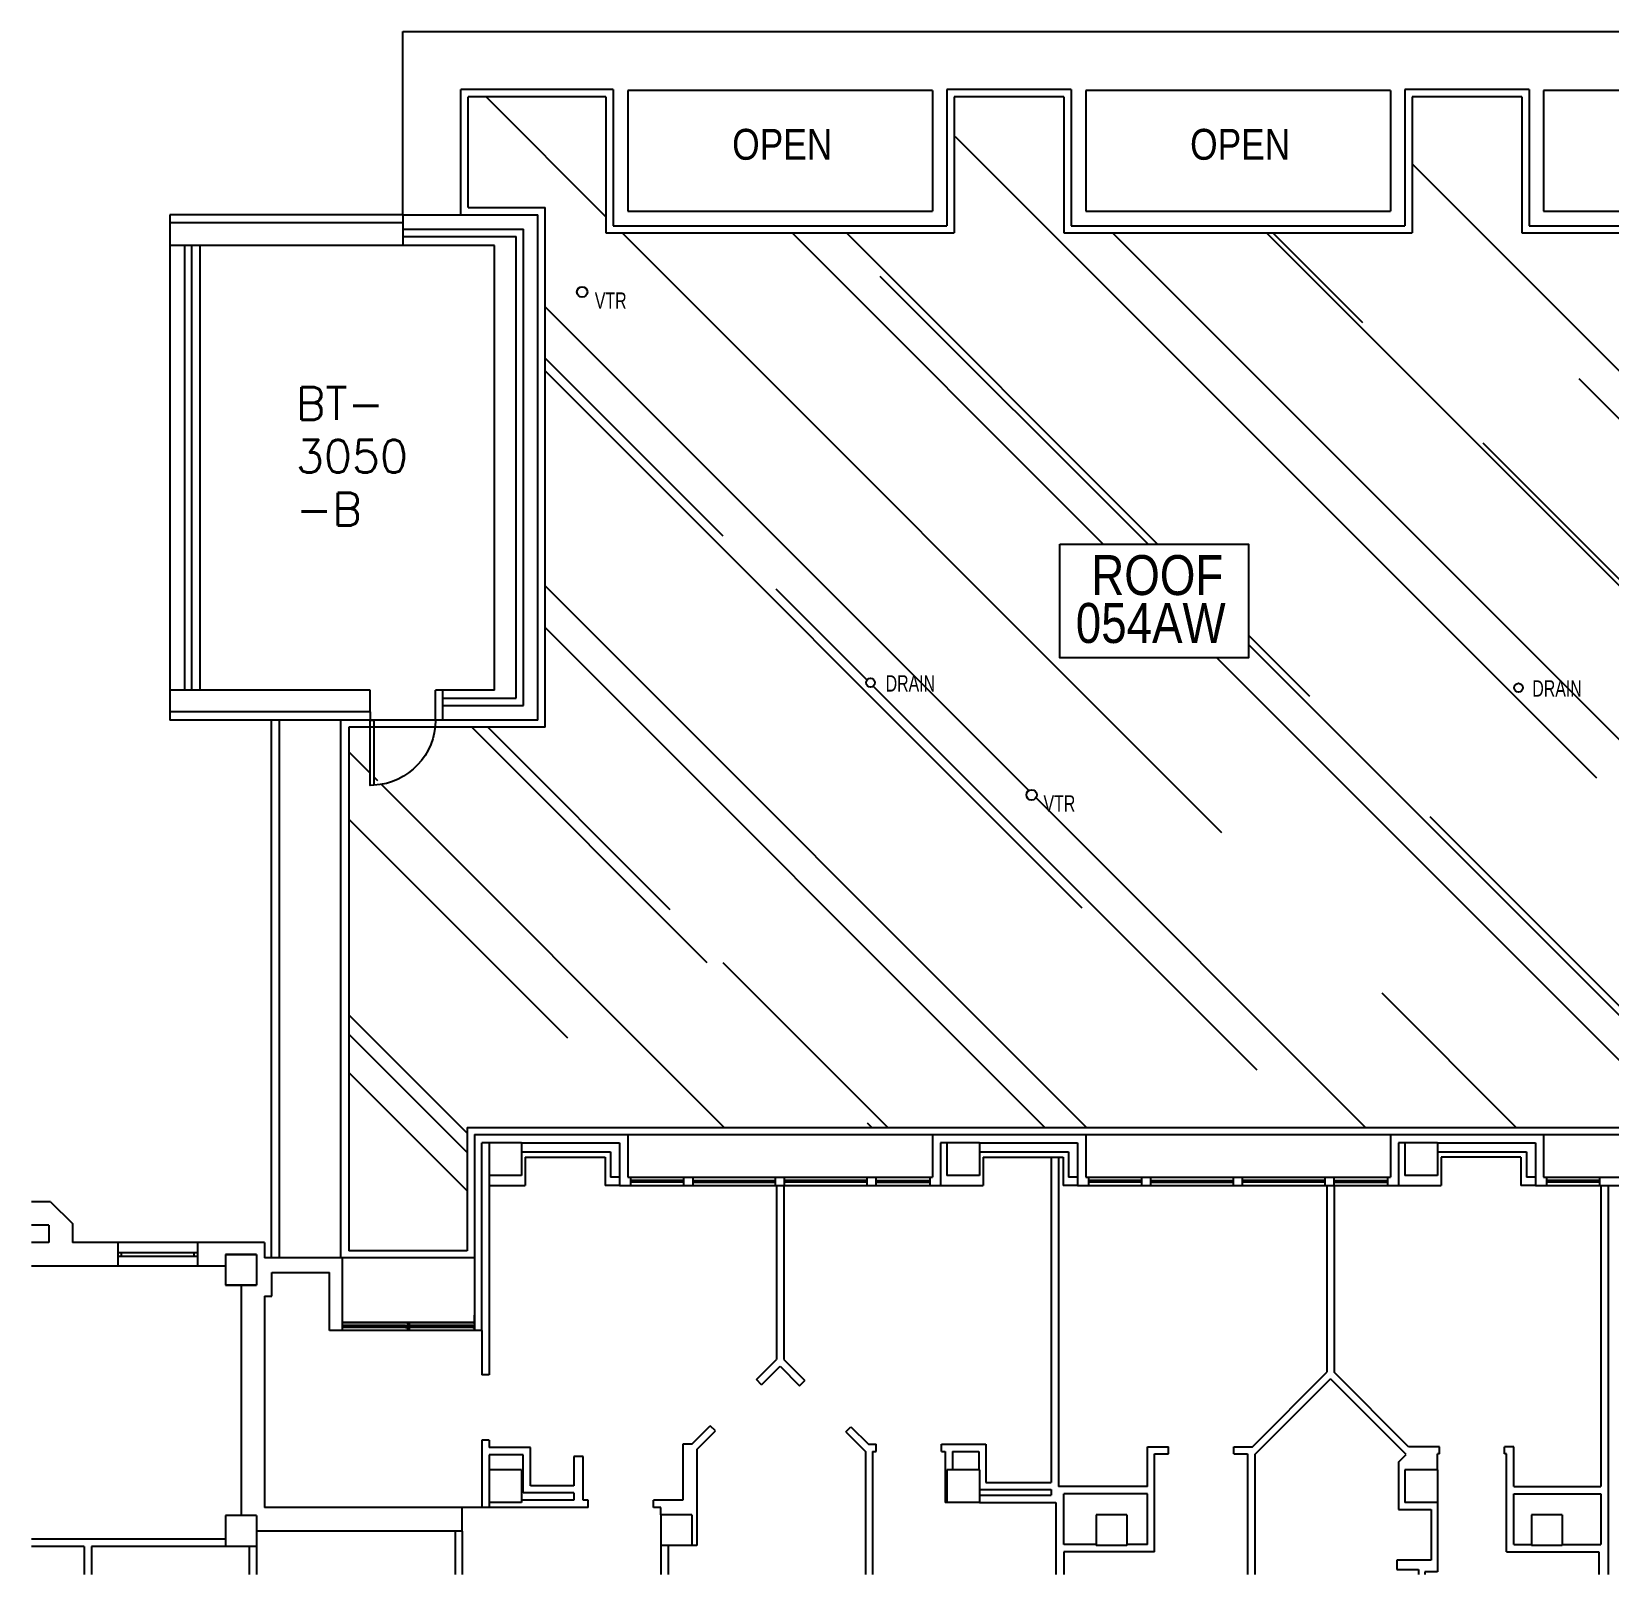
# Model space of a CAD drawing. Extents: x 2912 to 7121, y 18087 to 19938.
# Drawn here: x 2912 to 3782, y 19087 to 19938 of the extents above; entities that cross this region are included whole.
import ezdxf
from ezdxf.enums import TextEntityAlignment as Align

# ---------------------------------------------------------------- set-up
doc = ezdxf.new("R2010")
doc.units = 0
doc.header["$MEASUREMENT"] = 0
for name, color, linetype in [('ARROOMNO', 4, 'CONTINUOUS'), ('ARWALL', 7, 'CONTINUOUS'), ('COL', 14, 'CONTINUOUS'), ('EXDOOR', 8, 'CONTINUOUS'), ('EXROOF', 9, 'CONTINUOUS'), ('EXROOF_TEXT', 134, 'CONTINUOUS'), ('EXWALL', 8, 'CONTINUOUS'), ('EXWINDOW', 8, 'CONTINUOUS'), ('TXT', 4, 'CONTINUOUS')]:
    doc.layers.add(name, color=color, linetype=linetype)
doc.styles.add('ARIAL_NARROW', font='ARIALN.TTF', dxfattribs={"height": 17})
doc.styles.add('ROMANS', font='romans.shx', dxfattribs={"height": 18})

msp = doc.modelspace()

# ---------------------------------------------------------------- hatches: boundary and pattern name
at = {"layer": 'EXROOF'}
h = msp.add_hatch(dxfattribs=at)
h.set_pattern_fill('AR-RROOF', color=256, scale=125, angle=135, style=0)
h.paths.add_polyline_path([(3918.22, 19826.71), (3733.97, 19826.71), (3733.97, 19901.71), (3673.47, 19901.71), (3673.47, 19826.71), (3481.47, 19826.71), (3481.47, 19901.71), (3420.97, 19901.71), (3420.97, 19826.71), (3228.97, 19826.71), (3228.97, 19901.71), (3152.97, 19901.71), (3152.97, 19840.71), (3195.47, 19840.71), (3195.47, 19554.21), (3087.22, 19554.21), (3087.22, 19273.71), (3152.47, 19273.71), (3152.47, 19333.71), (3909.97, 19333.71), (3909.97, 19586.21), (3918.22, 19586.21)])
edge = h.paths.add_edge_path(flags=16)
edge.add_arc((3215.84, 19794.16), 2.87, 0, 360)
h.paths.add_polyline_path([(3479.22, 19655.17), (3583.22, 19655.17), (3583.22, 19592.54), (3479.22, 19592.54)], flags=16)
edge = h.paths.add_edge_path(flags=16)
edge.add_arc((3374.84, 19578.82), 2.4, 0, 360)
edge = h.paths.add_edge_path(flags=16)
edge.add_arc((3463.67, 19516.96), 2.87, 0, 360)
edge = h.paths.add_edge_path(flags=16)
edge.add_arc((3804.95, 19540.58), 2.87, 0, 360)
edge = h.paths.add_edge_path(flags=16)
edge.add_arc((3732.13, 19576.05), 2.4, 0, 360)
edge = h.paths.add_edge_path(flags=16)
edge.add_arc((3881.95, 19413.36), 2.87, 0, 360)
edge = h.paths.add_edge_path(flags=17)
edge.add_arc((3098.97, 19558.21), 36, -86.82017, 0, ccw=False)
edge.add_line((3100.97, 19522.26), (3098.97, 19522.21))
edge.add_line((3098.97, 19522.21), (3098.97, 19558.21))
edge.add_line((3098.97, 19558.21), (3100.97, 19558.21))
edge.add_line((3100.97, 19558.21), (3100.97, 19522.26))
h.paths.add_polyline_path([(3220.56, 19782.66), (3239.95, 19782.66), (3239.95, 19796.16), (3220.56, 19796.16)], flags=24)
h.paths.add_polyline_path([(3380.93, 19571.65), (3408.59, 19571.65), (3408.59, 19585.15), (3380.93, 19585.15)], flags=24)
h.paths.add_polyline_path([(3467.97, 19505.46), (3487.37, 19505.46), (3487.37, 19518.96), (3467.97, 19518.96)], flags=24)
h.paths.add_polyline_path([(3804.65, 19543.48), (3824.04, 19543.48), (3824.04, 19556.98), (3804.65, 19556.98)], flags=24)
h.paths.add_polyline_path([(3737.49, 19568.87), (3765.15, 19568.87), (3765.15, 19582.37), (3737.49, 19582.37)], flags=24)
h.paths.add_polyline_path([(3880.1, 19414.13), (3905.22, 19414.13), (3905.22, 19427.63), (3880.1, 19427.63)], flags=24)

# ---------------------------------------------------------------- linework, layer by layer
at = {"layer": 'ARWALL', "linetype": 'BYBLOCK'}
for p, q in [((3044.47, 19261.71), (3044.47, 19558.21)), ((3048.97, 19261.71), (3048.97, 19558.21)), ((3082.72, 19261.71), (3082.72, 19558.21)), ((3087.22, 19554.21), (3087.22, 19265.71)), ((3152.47, 19333.71), (3152.47, 19265.71)), ((3156.47, 19329.71), (3156.47, 19230.21)), ((3156.47, 19329.71), (3156.47, 19230.21)), ((3160.47, 19221.71), (3160.47, 19325.21)), ((3474.47, 19317.21), (3474.47, 19138.04)), ((3478.47, 19317.21), (3478.47, 19135.7)), ((3164.47, 19307.21), (3164.47, 19234.21)), ((3164.47, 19301.71), (3164.47, 19221.71)), ((3322.97, 19301.71), (3322.97, 19205.71)), ((3326.97, 19301.71), (3326.97, 19205.71)), ((3626.47, 19301.71), (3626.47, 19198.71)), ((3630.47, 19301.71), (3630.47, 19198.71)), ((3777.47, 19301.71), (3777.47, 19135.7)), ((3781.47, 19301.71), (3781.47, 19087.27)), ((2922.72, 19292.71), (2912.22, 19292.71)), ((2922.72, 19292.71), (2934.72, 19280.71)), ((2921.72, 19279.71), (2912.22, 19279.71)), ((2921.72, 19279.71), (2921.72, 19270.21)), ((2934.72, 19280.71), (2934.72, 19270.21)), ((2921.72, 19270.21), (2912.22, 19270.21)), ((3040.72, 19270.21), (2934.72, 19270.21)), ((3040.72, 19270.21), (2934.72, 19270.21)), ((3040.72, 19270.21), (3040.72, 19261.71)), ((3040.72, 19270.21), (3040.72, 19261.71)), ((3040.72, 19270.21), (3040.72, 19261.71)), ((3156.47, 19269.71), (3156.47, 19226.21)), ((3156.47, 19261.71), (3040.72, 19261.71)), ((3156.47, 19261.71), (3040.72, 19261.71)), ((3152.47, 19265.71), (3087.22, 19265.71)), ((3019.22, 19257.21), (2912.22, 19257.21)), ((3044.72, 19240.71), (3044.72, 19253.71)), ((3044.72, 19253.71), (3076.47, 19253.71)), ((3076.47, 19221.71), (3076.47, 19253.71)), ((3076.47, 19221.71), (3076.47, 19253.71)), ((3027.72, 19246.71), (3027.72, 19243.71)), ((3027.72, 19243.71), (3027.72, 19119.71)), ((3040.72, 19240.71), (3040.72, 19124.21)), ((3040.72, 19240.71), (3044.72, 19240.71)), ((3083.47, 19226.21), (3156.47, 19226.21)), ((3156.47, 19226.21), (3083.47, 19226.21)), ((3156.47, 19226.21), (3156.47, 19226.21)), ((3160.47, 19221.71), (3076.47, 19221.71)), ((3160.47, 19221.71), (3160.47, 19197.21)), ((3164.47, 19221.71), (3164.47, 19197.21)), ((3311.95, 19194.69), (3322.97, 19205.71)), ((3314.78, 19191.86), (3324.97, 19202.05)), ((3324.97, 19202.05), (3335.75, 19191.27)), ((3326.97, 19205.71), (3338.58, 19194.1)), ((3585.46, 19157.7), (3626.47, 19198.71)), ((3671.48, 19157.7), (3630.47, 19198.71)), ((3164.47, 19197.21), (3160.47, 19197.21)), ((3314.78, 19191.86), (3311.95, 19194.69)), ((3335.75, 19191.27), (3338.58, 19194.1)), ((3586.75, 19153.33), (3628.47, 19195.05)), ((3670.19, 19153.33), (3628.47, 19195.05)), ((3276.3, 19159.04), (3286.49, 19169.23)), ((3279.13, 19156.21), (3289.32, 19166.4)), ((3289.32, 19166.4), (3286.49, 19169.23)), ((3361.2, 19165.82), (3364.03, 19168.64)), ((3361.2, 19165.82), (3371.98, 19155.04)), ((3364.03, 19168.64), (3373.64, 19159.04)), ((3160.47, 19161.21), (3160.47, 19124.21)), ((3164.47, 19161.21), (3160.47, 19161.21)), ((3164.47, 19161.21), (3164.47, 19157.21)), ((3187.3, 19157.21), (3164.47, 19157.21)), ((3187.3, 19136.21), (3187.3, 19157.21)), ((3271.3, 19159.04), (3271.3, 19128.21)), ((3276.3, 19159.04), (3271.3, 19159.04)), ((3279.13, 19156.21), (3279.13, 19103.21)), ((3373.64, 19159.04), (3377.98, 19159.04)), ((3377.98, 19155.04), (3377.98, 19159.04)), ((3413.98, 19159.04), (3438.47, 19159.04)), ((3413.98, 19155.04), (3413.98, 19159.04)), ((3438.47, 19159.04), (3438.47, 19138.04)), ((3527.46, 19157.7), (3539.1, 19157.7)), ((3527.46, 19135.7), (3527.46, 19157.7)), ((3539.1, 19153.7), (3539.1, 19157.7)), ((3575.1, 19157.7), (3585.46, 19157.7)), ((3575.1, 19153.7), (3575.1, 19157.7)), ((3688.47, 19157.7), (3671.48, 19157.7)), ((3688.47, 19153.7), (3688.47, 19157.7)), ((3724.47, 19153.7), (3724.47, 19157.7)), ((3729.48, 19157.7), (3724.47, 19157.7)), ((3729.48, 19135.7), (3729.48, 19157.7)), ((3164.47, 19153.21), (3164.47, 19144.96)), ((3183.3, 19153.21), (3164.47, 19153.21)), ((3183.3, 19132.21), (3183.3, 19153.21)), ((3211.3, 19152.21), (3211.3, 19136.21)), ((3216.3, 19152.21), (3211.3, 19152.21)), ((3216.3, 19128.21), (3216.3, 19152.21)), ((3371.98, 19155.04), (3371.98, 19087.27)), ((3375.98, 19155.04), (3375.98, 19087.27)), ((3375.98, 19155.04), (3377.98, 19155.04)), ((3413.98, 19155.04), (3415.98, 19155.04)), ((3415.98, 19155.04), (3415.98, 19126.96)), ((3419.98, 19155.04), (3434.47, 19155.04)), ((3419.98, 19155.04), (3419.98, 19144.96)), ((3434.47, 19155.04), (3434.47, 19144.96)), ((3531.46, 19153.7), (3539.1, 19153.7)), ((3531.46, 19099.7), (3531.46, 19153.7)), ((3575.1, 19153.7), (3582.75, 19153.7)), ((3582.75, 19153.7), (3582.75, 19087.27)), ((3586.75, 19153.33), (3586.75, 19087.27)), ((3665.95, 19149.09), (3670.19, 19153.33)), ((3665.95, 19149.09), (3665.95, 19123.09)), ((3688.47, 19153.7), (3687.47, 19153.7)), ((3687.47, 19144.96), (3687.47, 19153.7)), ((3725.48, 19153.7), (3724.47, 19153.7)), ((3725.48, 19099.7), (3725.48, 19153.7)), ((3438.47, 19138.04), (3474.47, 19138.04)), ((3211.3, 19132.21), (3183.3, 19132.21)), ((3211.3, 19136.21), (3187.3, 19136.21)), ((3211.3, 19132.21), (3211.3, 19128.21)), ((3434.97, 19134.04), (3474.47, 19134.04)), ((3434.97, 19130.96), (3474.47, 19130.96)), ((3474.47, 19134.04), (3474.47, 19130.96)), ((3527.46, 19135.7), (3478.47, 19135.7)), ((3481.46, 19103.7), (3481.46, 19131.7)), ((3527.46, 19131.7), (3481.46, 19131.7)), ((3527.46, 19103.7), (3527.46, 19131.7)), ((3729.48, 19135.7), (3777.47, 19135.7)), ((3729.48, 19103.7), (3729.48, 19131.7)), ((3729.48, 19131.7), (3777.47, 19131.7)), ((3777.47, 19131.7), (3777.47, 19103.7)), ((3149.72, 19124.21), (3040.72, 19124.21)), ((3149.72, 19111.21), (3149.72, 19124.21)), ((3219.22, 19124.21), (3149.72, 19124.21)), ((3164.47, 19126.96), (3164.47, 19124.21)), ((3211.3, 19128.21), (3182.47, 19128.21)), ((3219.22, 19128.21), (3216.3, 19128.21)), ((3219.22, 19124.21), (3219.22, 19128.21)), ((3255.22, 19124.21), (3255.22, 19128.21)), ((3271.3, 19128.21), (3255.22, 19128.21)), ((3259.22, 19124.21), (3255.22, 19124.21)), ((3259.22, 19120.21), (3259.22, 19124.21)), ((3416.97, 19126.96), (3415.98, 19126.96)), ((3434.97, 19126.96), (3476.98, 19126.96)), ((3476.98, 19126.96), (3476.98, 19087.27)), ((3665.95, 19123.09), (3683.95, 19123.09)), ((3683.95, 19123.09), (3683.95, 19095.09)), ((3687.47, 19126.96), (3687.47, 19088.7)), ((3019.22, 19106.71), (2912.22, 19106.71)), ((3149.72, 19111.21), (3036.22, 19111.21)), ((3145.72, 19111.21), (3145.72, 19087.27)), ((3149.72, 19111.21), (3149.72, 19087.27)), ((3259.22, 19103.21), (3259.22, 19087.27)), ((3263.22, 19103.21), (3263.22, 19087.27)), ((3279.13, 19103.21), (3264.13, 19103.21)), ((3499.22, 19103.7), (3481.46, 19103.7)), ((3527.46, 19103.7), (3516.22, 19103.7)), ((3729.48, 19103.7), (3739.22, 19103.7)), ((3756.22, 19103.7), (3777.47, 19103.7)), ((2941.22, 19102.71), (2912.22, 19102.71)), ((2941.22, 19102.71), (2941.22, 19087.27)), ((3019.22, 19102.71), (2945.22, 19102.71)), ((2945.22, 19102.71), (2945.22, 19087.27)), ((3032.22, 19102.71), (3032.22, 19087.27)), ((3036.22, 19102.71), (3036.22, 19087.27)), ((3481.46, 19099.7), (3481.46, 19087.27)), ((3531.46, 19099.7), (3481.46, 19099.7)), ((3664.95, 19095.09), (3664.95, 19090.09)), ((3683.95, 19095.09), (3664.95, 19095.09)), ((3725.48, 19099.7), (3776.48, 19099.7)), ((3776.48, 19099.7), (3776.48, 19087.27)), ((3664.95, 19090.09), (3676.95, 19090.09)), ((3676.95, 19090.09), (3676.95, 19087.27)), ((3680.47, 19088.7), (3680.47, 19087.27)), ((3687.47, 19088.7), (3680.47, 19088.7))]:
    msp.add_line(p, q, dxfattribs=at)
at = {"layer": 'COL'}
for p, q in [((3164.47, 19325.21), (3164.47, 19307.21)), ((3182.47, 19325.21), (3164.47, 19325.21)), ((3182.47, 19325.21), (3182.47, 19307.21)), ((3416.97, 19325.21), (3416.97, 19307.21)), ((3434.97, 19325.21), (3416.97, 19325.21)), ((3434.97, 19325.21), (3434.97, 19307.21)), ((3669.47, 19325.21), (3669.47, 19307.21)), ((3687.47, 19325.21), (3669.47, 19325.21)), ((3687.47, 19325.21), (3687.47, 19307.21)), ((3182.47, 19307.21), (3164.47, 19307.21)), ((3434.97, 19307.21), (3416.97, 19307.21)), ((3687.47, 19307.21), (3669.47, 19307.21)), ((3019.22, 19263.71), (3036.22, 19263.71)), ((3019.22, 19263.71), (3019.22, 19246.71)), ((3019.22, 19263.71), (3036.22, 19263.71)), ((3019.22, 19263.71), (3019.22, 19246.71)), ((3019.22, 19263.71), (3019.22, 19246.71)), ((3036.22, 19263.71), (3019.22, 19263.71)), ((3036.22, 19263.71), (3036.22, 19246.71)), ((3036.22, 19263.71), (3036.22, 19246.71)), ((3036.22, 19263.71), (3036.22, 19246.71)), ((3019.22, 19246.71), (3036.22, 19246.71)), ((3019.22, 19246.71), (3036.22, 19246.71)), ((3036.22, 19246.71), (3019.22, 19246.71)), ((3164.47, 19144.96), (3164.47, 19126.96)), ((3182.47, 19144.96), (3164.47, 19144.96)), ((3182.47, 19144.96), (3182.47, 19126.96)), ((3416.97, 19144.96), (3416.97, 19126.96)), ((3434.97, 19144.96), (3416.97, 19144.96)), ((3434.97, 19144.96), (3434.97, 19126.96)), ((3669.47, 19144.96), (3669.47, 19126.96)), ((3687.47, 19144.96), (3669.47, 19144.96)), ((3687.47, 19144.96), (3687.47, 19126.96)), ((3182.47, 19126.96), (3164.47, 19126.96)), ((3434.97, 19126.96), (3416.97, 19126.96)), ((3687.47, 19126.96), (3669.47, 19126.96)), ((3019.22, 19119.71), (3019.22, 19102.71)), ((3036.22, 19119.71), (3019.22, 19119.71)), ((3036.22, 19119.71), (3036.22, 19102.71)), ((3259.22, 19120.21), (3259.22, 19103.21)), ((3276.22, 19120.21), (3259.22, 19120.21)), ((3276.22, 19120.21), (3276.22, 19103.21)), ((3499.22, 19120.21), (3499.22, 19103.21)), ((3516.22, 19120.21), (3499.22, 19120.21)), ((3516.22, 19120.21), (3516.22, 19103.21)), ((3739.22, 19120.21), (3739.22, 19103.21)), ((3756.22, 19120.21), (3739.22, 19120.21)), ((3756.22, 19120.21), (3756.22, 19103.21)), ((3276.22, 19103.21), (3259.22, 19103.21)), ((3516.22, 19103.21), (3499.22, 19103.21)), ((3756.22, 19103.21), (3739.22, 19103.21)), ((3036.22, 19102.71), (3019.22, 19102.71))]:
    msp.add_line(p, q, dxfattribs=at)
at = {"layer": 'EXDOOR', "flags": 128}
msp.add_lwpolyline([(3134.97, 19558.21, -0.39805), (3100.97, 19522.26), (3098.97, 19522.21), (3098.97, 19558.21), (3100.97, 19558.21), (3100.97, 19522.26)], format="xyb", dxfattribs=at)
at = {"layer": 'EXROOF', "linetype": 'BYBLOCK'}
for centre, radius in [((3215.84, 19794.16), 2.87), ((3374.84, 19578.82), 2.4), ((3732.13, 19576.05), 2.4), ((3463.67, 19516.96), 2.87)]:
    msp.add_circle(centre, radius, dxfattribs=at)
at = {"layer": 'EXROOF_TEXT'}
msp.add_lwpolyline([(3479.22, 19655.17), (3583.22, 19655.17), (3583.22, 19592.54), (3479.22, 19592.54)], close=True, dxfattribs=at)
at = {"layer": 'EXWALL'}
for p, q in [((3116.97, 19937.71), (6916.47, 19937.71)), ((3116.97, 19836.71), (3116.97, 19937.71)), ((3148.97, 19836.71), (3148.97, 19905.71)), ((3232.97, 19905.71), (3148.97, 19905.71)), ((3232.97, 19905.71), (3232.97, 19830.71)), ((3240.97, 19905.21), (3240.97, 19838.71)), ((3408.97, 19905.21), (3240.97, 19905.21)), ((3408.97, 19905.21), (3408.97, 19838.71)), ((3416.97, 19905.71), (3416.97, 19830.71)), ((3485.47, 19905.71), (3416.97, 19905.71)), ((3485.47, 19905.71), (3485.47, 19830.71)), ((3493.47, 19905.21), (3493.47, 19838.71)), ((3661.47, 19905.21), (3493.47, 19905.21)), ((3661.47, 19905.21), (3661.47, 19838.71)), ((3669.47, 19905.71), (3669.47, 19830.71)), ((3737.97, 19905.71), (3669.47, 19905.71)), ((3737.97, 19905.71), (3737.97, 19830.71)), ((3745.97, 19905.21), (3745.97, 19838.71)), ((3913.97, 19905.21), (3745.97, 19905.21)), ((3152.97, 19840.71), (3152.97, 19901.71)), ((3228.97, 19901.71), (3152.97, 19901.71)), ((3228.97, 19901.71), (3228.97, 19826.71)), ((3420.97, 19901.71), (3420.97, 19826.71)), ((3481.47, 19901.71), (3420.97, 19901.71)), ((3481.47, 19901.71), (3481.47, 19826.71)), ((3673.47, 19901.71), (3673.47, 19826.71)), ((3733.97, 19901.71), (3673.47, 19901.71)), ((3733.97, 19901.71), (3733.97, 19826.71)), ((3116.97, 19836.71), (2988.47, 19836.71)), ((2988.47, 19836.71), (2988.47, 19558.21)), ((3116.97, 19836.71), (3116.97, 19819.71)), ((3116.97, 19836.71), (3148.97, 19836.71)), ((3148.97, 19836.71), (3191.47, 19836.71)), ((3152.97, 19840.71), (3195.47, 19840.71)), ((3191.47, 19558.21), (3191.47, 19836.71)), ((3195.47, 19554.21), (3195.47, 19840.71)), ((3240.97, 19838.71), (3408.97, 19838.71)), ((3493.47, 19838.71), (3661.47, 19838.71)), ((3745.97, 19838.71), (3913.97, 19838.71)), ((3116.97, 19832.21), (2988.47, 19832.21)), ((3116.97, 19828.71), (3183.47, 19828.71)), ((3116.97, 19824.71), (3179.47, 19824.71)), ((3179.47, 19819.71), (3179.47, 19824.71)), ((3183.47, 19566.21), (3183.47, 19828.71)), ((3228.97, 19826.71), (3420.97, 19826.71)), ((3232.97, 19830.71), (3416.97, 19830.71)), ((3481.47, 19826.71), (3673.47, 19826.71)), ((3485.47, 19830.71), (3669.47, 19830.71)), ((3733.97, 19826.71), (3925.97, 19826.71)), ((3737.97, 19830.71), (3921.97, 19830.71)), ((3167.47, 19819.71), (2988.47, 19819.71)), ((2996.47, 19819.71), (2996.47, 19574.71)), ((3000.47, 19819.71), (3000.47, 19574.71)), ((3004.97, 19819.71), (3004.97, 19574.71)), ((3167.47, 19574.71), (3167.47, 19819.71)), ((3179.47, 19570.21), (3179.47, 19819.71)), ((3060.97, 19574.71), (2988.47, 19574.71)), ((3098.97, 19574.71), (3060.97, 19574.71)), ((3098.97, 19562.71), (3098.97, 19574.71)), ((3167.47, 19574.71), (3134.97, 19574.71)), ((3134.97, 19558.21), (3134.97, 19574.71)), ((3138.97, 19558.21), (3138.97, 19574.71)), ((3138.97, 19570.21), (3179.47, 19570.21)), ((3138.97, 19566.21), (3183.47, 19566.21)), ((3098.97, 19562.71), (2988.47, 19562.71)), ((3098.97, 19558.21), (2988.47, 19558.21)), ((3044.47, 19261.71), (3044.47, 19558.21)), ((3048.97, 19261.71), (3048.97, 19558.21)), ((3082.72, 19261.71), (3082.72, 19558.21)), ((3191.47, 19558.21), (3087.22, 19558.21)), ((3098.97, 19562.71), (3098.97, 19558.21)), ((3179.47, 19558.21), (3138.97, 19558.21)), ((3087.22, 19554.21), (3087.22, 19265.71)), ((3195.47, 19554.21), (3087.22, 19554.21)), ((3152.47, 19333.71), (3152.47, 19265.71)), ((3152.47, 19333.71), (3909.97, 19333.71)), ((3152.47, 19333.71), (3909.97, 19333.71)), ((3156.47, 19333.71), (3913.97, 19333.71)), ((3156.47, 19333.71), (3913.97, 19333.71)), ((3156.47, 19329.71), (3156.47, 19230.21)), ((3156.47, 19329.71), (3913.97, 19329.71)), ((3156.47, 19329.71), (3240.97, 19329.71)), ((3156.47, 19329.71), (3156.47, 19230.21)), ((3156.47, 19329.71), (3913.97, 19329.71)), ((3156.47, 19329.71), (3240.97, 19329.71)), ((3160.47, 19329.71), (3917.97, 19329.71)), ((3160.47, 19329.71), (3917.97, 19329.71)), ((3240.97, 19329.71), (3240.97, 19306.21)), ((3240.97, 19329.71), (3240.97, 19306.21)), ((3408.97, 19329.71), (3493.47, 19329.71)), ((3408.97, 19329.71), (3408.97, 19306.21)), ((3408.97, 19329.71), (3493.47, 19329.71)), ((3408.97, 19329.71), (3408.97, 19306.21)), ((3493.47, 19329.71), (3493.47, 19306.21)), ((3493.47, 19329.71), (3493.47, 19306.21)), ((3661.47, 19329.71), (3745.97, 19329.71)), ((3661.47, 19329.71), (3661.47, 19306.21)), ((3661.47, 19329.71), (3745.97, 19329.71)), ((3661.47, 19329.71), (3661.47, 19306.21)), ((3745.97, 19329.71), (3745.97, 19306.21)), ((3745.97, 19329.71), (3745.97, 19306.21)), ((3160.47, 19221.71), (3160.47, 19325.21)), ((3164.47, 19325.21), (3160.47, 19325.21)), ((3164.47, 19325.21), (3160.47, 19325.21)), ((3182.47, 19325.21), (3236.47, 19325.21)), ((3182.47, 19325.21), (3236.47, 19325.21)), ((3236.47, 19325.21), (3236.47, 19301.71)), ((3236.47, 19325.21), (3236.47, 19301.71)), ((3416.97, 19325.21), (3413.47, 19325.21)), ((3413.47, 19325.21), (3413.47, 19301.71)), ((3416.97, 19325.21), (3413.47, 19325.21)), ((3413.47, 19325.21), (3413.47, 19301.71)), ((3434.97, 19325.21), (3488.97, 19325.21)), ((3434.97, 19325.21), (3488.97, 19325.21)), ((3488.97, 19325.21), (3488.97, 19301.71)), ((3488.97, 19325.21), (3488.97, 19301.71)), ((3669.47, 19325.21), (3665.97, 19325.21)), ((3665.97, 19325.21), (3665.97, 19301.71)), ((3669.47, 19325.21), (3665.97, 19325.21)), ((3665.97, 19325.21), (3665.97, 19301.71)), ((3687.47, 19325.21), (3741.47, 19325.21)), ((3687.47, 19325.21), (3741.47, 19325.21)), ((3741.47, 19325.21), (3741.47, 19301.71)), ((3741.47, 19325.21), (3741.47, 19301.71)), ((3182.47, 19320.21), (3231.47, 19320.21)), ((3184.47, 19317.21), (3228.47, 19317.21)), ((3184.47, 19317.21), (3184.47, 19301.71)), ((3228.47, 19317.21), (3228.47, 19301.71)), ((3231.47, 19320.21), (3231.47, 19306.21)), ((3434.97, 19320.21), (3483.97, 19320.21)), ((3436.97, 19317.21), (3480.97, 19317.21)), ((3436.97, 19317.21), (3436.97, 19301.71)), ((3480.97, 19317.21), (3480.97, 19301.71)), ((3483.97, 19320.21), (3483.97, 19306.21)), ((3687.47, 19320.21), (3736.47, 19320.21)), ((3733.47, 19317.21), (3689.47, 19317.21)), ((3689.47, 19317.21), (3689.47, 19301.71)), ((3733.47, 19317.21), (3733.47, 19301.71)), ((3736.47, 19320.21), (3736.47, 19306.21)), ((3164.47, 19307.21), (3164.47, 19234.21)), ((3236.47, 19306.21), (3231.47, 19306.21)), ((3240.97, 19306.21), (3408.97, 19306.21)), ((3240.97, 19306.21), (3408.97, 19306.21)), ((3488.97, 19306.21), (3483.97, 19306.21)), ((3493.47, 19306.21), (3661.47, 19306.21)), ((3493.47, 19306.21), (3661.47, 19306.21)), ((3741.47, 19306.21), (3736.47, 19306.21)), ((3745.97, 19306.21), (3913.97, 19306.21)), ((3745.97, 19306.21), (3913.97, 19306.21)), ((3164.47, 19301.71), (3184.47, 19301.71)), ((3236.47, 19301.71), (3228.47, 19301.71)), ((3236.47, 19301.71), (3413.47, 19301.71)), ((3236.47, 19301.71), (3413.47, 19301.71)), ((3413.47, 19301.71), (3436.97, 19301.71)), ((3488.97, 19301.71), (3480.97, 19301.71)), ((3488.97, 19301.71), (3665.97, 19301.71)), ((3488.97, 19301.71), (3665.97, 19301.71)), ((3665.97, 19301.71), (3689.47, 19301.71)), ((3741.47, 19301.71), (3733.47, 19301.71)), ((3741.47, 19301.71), (3941.97, 19301.71)), ((3741.47, 19301.71), (3941.97, 19301.71)), ((2922.72, 19292.71), (2912.22, 19292.71)), ((2922.72, 19292.71), (2934.72, 19280.71)), ((2921.72, 19279.71), (2912.22, 19279.71)), ((2921.72, 19279.71), (2921.72, 19270.21)), ((2934.72, 19280.71), (2934.72, 19270.21)), ((2921.72, 19270.21), (2912.22, 19270.21)), ((3040.72, 19270.21), (2934.72, 19270.21)), ((3040.72, 19270.21), (2934.72, 19270.21)), ((3040.72, 19270.21), (3040.72, 19261.71)), ((3040.72, 19270.21), (3040.72, 19261.71)), ((3040.72, 19270.21), (3040.72, 19261.71)), ((3156.47, 19269.71), (3156.47, 19226.21)), ((3152.47, 19265.71), (3087.22, 19265.71)), ((3019.22, 19257.21), (2912.22, 19257.21)), ((3044.72, 19240.71), (3044.72, 19253.71)), ((3044.72, 19253.71), (3076.47, 19253.71)), ((3076.47, 19221.71), (3076.47, 19253.71)), ((3076.47, 19221.71), (3076.47, 19253.71)), ((3027.72, 19246.71), (3027.72, 19243.71)), ((3027.72, 19243.71), (3027.72, 19119.71)), ((3040.72, 19240.71), (3040.72, 19124.21)), ((3040.72, 19240.71), (3044.72, 19240.71)), ((3083.47, 19226.21), (3156.47, 19226.21)), ((3156.47, 19226.21), (3083.47, 19226.21)), ((3156.47, 19226.21), (3156.47, 19226.21)), ((3160.47, 19221.71), (3076.47, 19221.71)), ((3149.72, 19124.21), (3040.72, 19124.21)), ((3149.72, 19111.21), (3149.72, 19124.21)), ((3149.72, 19111.21), (3036.22, 19111.21))]:
    msp.add_line(p, q, dxfattribs=at)
at = {"layer": 'EXWALL', "linetype": 'CONTINUOUS'}
msp.add_line((3156.47, 19261.71), (3040.72, 19261.71), dxfattribs=at)
msp.add_line((3156.47, 19261.71), (3040.72, 19261.71), dxfattribs=at)
at = {"layer": 'EXWINDOW'}
for p, q in [((3242.47, 19306.21), (3242.47, 19301.71)), ((3243.47, 19304.46), (3242.47, 19304.46)), ((3243.47, 19303.46), (3242.47, 19303.46)), ((3243.47, 19304.46), (3243.47, 19303.46)), ((3270.97, 19304.46), (3243.47, 19304.46)), ((3270.97, 19303.46), (3243.47, 19303.46)), ((3270.97, 19303.46), (3270.97, 19304.46)), ((3271.97, 19304.46), (3270.97, 19304.46)), ((3271.97, 19303.46), (3270.97, 19303.46)), ((3271.97, 19301.71), (3271.97, 19306.21)), ((3276.97, 19301.71), (3276.97, 19306.21)), ((3276.97, 19304.46), (3277.97, 19304.46)), ((3276.97, 19303.46), (3277.97, 19303.46)), ((3277.97, 19304.46), (3321.47, 19304.46)), ((3277.97, 19303.46), (3277.97, 19304.46)), ((3277.97, 19303.46), (3321.47, 19303.46)), ((3321.47, 19303.46), (3321.47, 19304.46)), ((3321.47, 19304.46), (3322.47, 19304.46)), ((3321.47, 19303.46), (3322.47, 19303.46)), ((3322.47, 19301.71), (3322.47, 19306.21)), ((3327.47, 19301.71), (3327.47, 19306.21)), ((3328.47, 19304.46), (3327.47, 19304.46)), ((3328.47, 19303.46), (3327.47, 19303.46)), ((3328.47, 19303.46), (3328.47, 19304.46)), ((3371.97, 19304.46), (3328.47, 19304.46)), ((3371.97, 19303.46), (3328.47, 19303.46)), ((3371.97, 19303.46), (3371.97, 19304.46)), ((3372.97, 19304.46), (3371.97, 19304.46)), ((3372.97, 19303.46), (3371.97, 19303.46)), ((3372.97, 19301.71), (3372.97, 19306.21)), ((3377.97, 19301.71), (3377.97, 19306.21)), ((3377.97, 19304.46), (3378.97, 19304.46)), ((3377.97, 19303.46), (3378.97, 19303.46)), ((3378.97, 19304.46), (3406.47, 19304.46)), ((3378.97, 19303.46), (3378.97, 19304.46)), ((3378.97, 19303.46), (3406.47, 19303.46)), ((3406.47, 19304.46), (3406.47, 19303.46)), ((3406.47, 19304.46), (3407.47, 19304.46)), ((3406.47, 19303.46), (3407.47, 19303.46)), ((3407.47, 19306.21), (3407.47, 19301.71)), ((3494.97, 19306.21), (3494.97, 19301.71)), ((3495.97, 19304.46), (3494.97, 19304.46)), ((3495.97, 19303.46), (3494.97, 19303.46)), ((3495.97, 19304.46), (3495.97, 19303.46)), ((3523.47, 19304.46), (3495.97, 19304.46)), ((3523.47, 19303.46), (3495.97, 19303.46)), ((3523.47, 19303.46), (3523.47, 19304.46)), ((3524.47, 19304.46), (3523.47, 19304.46)), ((3524.47, 19303.46), (3523.47, 19303.46)), ((3524.47, 19301.71), (3524.47, 19306.21)), ((3529.47, 19301.71), (3529.47, 19306.21)), ((3529.47, 19304.46), (3530.47, 19304.46)), ((3529.47, 19303.46), (3530.47, 19303.46)), ((3530.47, 19304.46), (3573.97, 19304.46)), ((3530.47, 19303.46), (3530.47, 19304.46)), ((3530.47, 19303.46), (3573.97, 19303.46)), ((3573.97, 19303.46), (3573.97, 19304.46)), ((3573.97, 19304.46), (3574.97, 19304.46)), ((3573.97, 19303.46), (3574.97, 19303.46)), ((3574.97, 19301.71), (3574.97, 19306.21)), ((3579.97, 19301.71), (3579.97, 19306.21)), ((3580.97, 19304.46), (3579.97, 19304.46)), ((3580.97, 19303.46), (3579.97, 19303.46)), ((3624.47, 19304.46), (3580.97, 19304.46)), ((3580.97, 19303.46), (3580.97, 19304.46)), ((3624.47, 19303.46), (3580.97, 19303.46)), ((3624.47, 19303.46), (3624.47, 19304.46)), ((3625.47, 19304.46), (3624.47, 19304.46)), ((3625.47, 19303.46), (3624.47, 19303.46)), ((3625.47, 19301.71), (3625.47, 19306.21)), ((3630.47, 19301.71), (3630.47, 19306.21)), ((3630.47, 19304.46), (3631.47, 19304.46)), ((3630.47, 19303.46), (3631.47, 19303.46)), ((3631.47, 19303.46), (3631.47, 19304.46)), ((3631.47, 19304.46), (3658.97, 19304.46)), ((3631.47, 19303.46), (3658.97, 19303.46)), ((3658.97, 19304.46), (3658.97, 19303.46)), ((3658.97, 19304.46), (3659.97, 19304.46)), ((3658.97, 19303.46), (3659.97, 19303.46)), ((3659.97, 19306.21), (3659.97, 19301.71)), ((3747.47, 19306.21), (3747.47, 19301.71)), ((3748.47, 19304.46), (3747.47, 19304.46)), ((3748.47, 19303.46), (3747.47, 19303.46)), ((3775.97, 19304.46), (3748.47, 19304.46)), ((3748.47, 19304.46), (3748.47, 19303.46)), ((3775.97, 19303.46), (3748.47, 19303.46)), ((3775.97, 19303.46), (3775.97, 19304.46)), ((3776.97, 19304.46), (3775.97, 19304.46)), ((3776.97, 19303.46), (3775.97, 19303.46)), ((3776.97, 19301.71), (3776.97, 19306.21)), ((2959.72, 19270.21), (2959.72, 19257.21)), ((3003.72, 19270.21), (3003.72, 19257.21)), ((2959.72, 19264.71), (2961.72, 19264.71)), ((2959.72, 19262.71), (2961.72, 19262.71)), ((2961.72, 19264.71), (3001.72, 19264.71)), ((2961.72, 19264.71), (2961.72, 19262.71)), ((2961.72, 19262.71), (3001.72, 19262.71)), ((3001.72, 19264.71), (3001.72, 19262.71)), ((3001.72, 19264.71), (3003.72, 19264.71)), ((3001.72, 19262.71), (3003.72, 19262.71)), ((3083.47, 19261.71), (3083.47, 19221.71)), ((3083.47, 19261.71), (3083.47, 19226.21)), ((3083.47, 19226.21), (3083.47, 19221.71)), ((3119.47, 19226.21), (3119.47, 19221.71)), ((3120.47, 19226.21), (3120.47, 19221.71)), ((3156.47, 19221.71), (3156.47, 19230.21)), ((3156.47, 19226.21), (3156.47, 19221.71)), ((3084.47, 19224.46), (3083.47, 19224.46)), ((3084.47, 19223.46), (3083.47, 19223.46)), ((3118.47, 19224.46), (3084.47, 19224.46)), ((3084.47, 19224.46), (3084.47, 19223.46)), ((3118.47, 19223.46), (3084.47, 19223.46)), ((3118.47, 19224.46), (3118.47, 19223.46)), ((3118.47, 19224.46), (3119.47, 19224.46)), ((3118.47, 19223.46), (3119.47, 19223.46)), ((3121.47, 19224.46), (3120.47, 19224.46)), ((3121.47, 19223.46), (3120.47, 19223.46)), ((3155.47, 19224.46), (3121.47, 19224.46)), ((3121.47, 19224.46), (3121.47, 19223.46)), ((3155.47, 19223.46), (3121.47, 19223.46)), ((3155.47, 19224.46), (3156.47, 19224.46)), ((3155.47, 19224.46), (3155.47, 19223.46)), ((3155.47, 19223.46), (3156.47, 19223.46))]:
    msp.add_line(p, q, dxfattribs=at)

# ---------------------------------------------------------------- texts
at = {"layer": 'ARROOMNO', "style": 'ROMANS'}
for s, p in [('BT-', (3058.02, 19723.72)), ('3050', (3058.02, 19694.58)), ('-B', (3058.02, 19665.44))]:
    msp.add_text(s, height=18, dxfattribs=at).set_placement(p)
at = {"layer": 'EXROOF_TEXT', "style": 'ARIAL_NARROW'}
for s, p in [('ROOF', (3532.95, 19627.13)), ('054AW', (3529.33, 19600.71))]:
    msp.add_text(s, height=22, dxfattribs=at).set_placement(p, align=Align.CENTER)
at = {"layer": 'EXROOF_TEXT', "style": 'ARIAL_NARROW', "width": 0.85}
for tag, p in [('VTR', (3231.57, 19789.41)), ('DRAIN', (3396.8, 19578.4)), ('DRAIN', (3753.37, 19575.62)), ('VTR', (3478.98, 19512.21))]:
    msp.add_attdef(tag, text='VTR', height=9, dxfattribs=at).set_placement(p, align=Align.MIDDLE)
at = {"layer": 'TXT', "style": 'ARIAL_NARROW'}
for p in [(3298.55, 19867.05), (3551.05, 19867.05)]:
    msp.add_text('OPEN', height=17, dxfattribs=at).set_placement(p)

doc.saveas('drawing.dxf')
